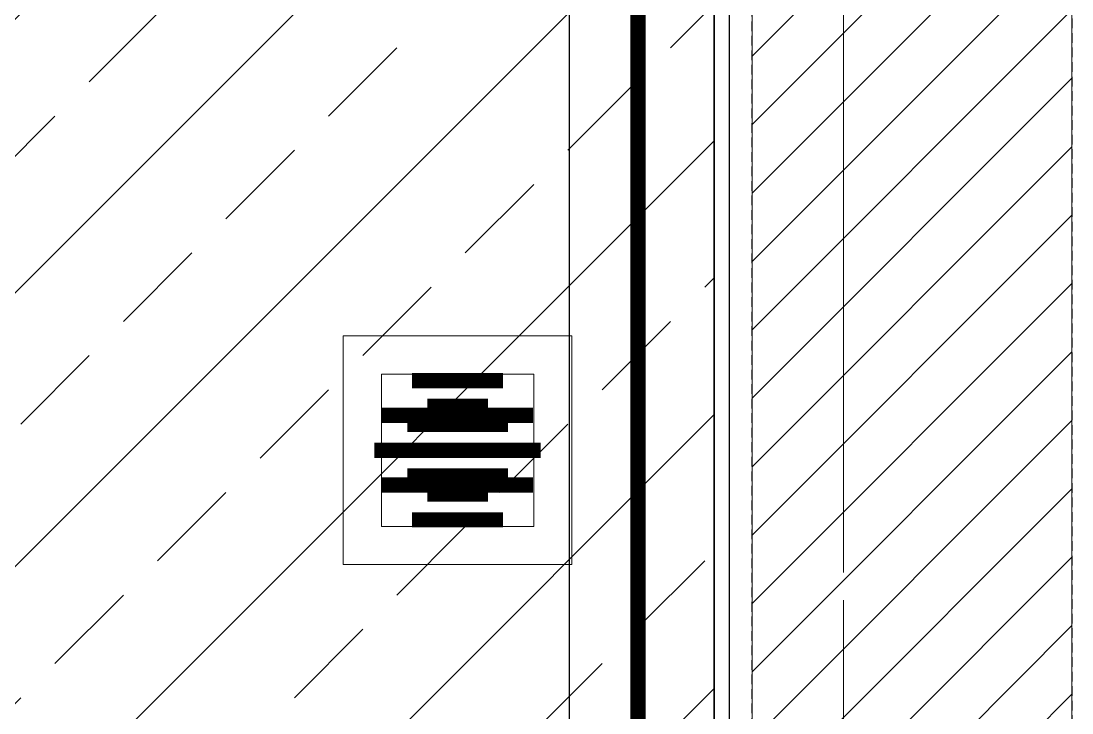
# Model space of a CAD drawing. Header units: millimetres. Extents: x -343543 to 400519, y -115663 to 104219.
# Drawn here: x -227494 to -226804, y 8858 to 9312 of the extents above; entities that cross this region are included whole.
import ezdxf
from ezdxf.xclip import XClip

# ---------------------------------------------------------------- set-up
doc = ezdxf.new("R2010")
doc.units = ezdxf.units.MM
doc.header["$XCLIPFRAME"] = 0
for name, pattern in [("$0$02'TUONG Xay$0$HIDDEN", [0.375, 0.25, -0.125]), ('XREF MAT BANG TUONG XAY$0$CENTER', [50.8, 31.75, -6.35, 6.35, -6.35]), ('XREF MAT BANG TUONG XAY$0$xref_IKIGAI_Cot$0$HIDDEN', [9.525, 6.35, -3.175])]:
    doc.linetypes.add(name, pattern=pattern)
doc.layers.get('0').update_dxf_attribs({"color": 231, "lineweight": 0})
for name, color, linetype, lineweight in [('A-CLNG', 157, 'Continuous', 25), ('A-FLOR-PRTN', 161, 'Continuous', 9), ('A-PATT', 252, 'Continuous', 9), ('A-SYMBOLS', 10, 'Continuous', 13), ('XREF MAT BANG TUONG XAY$0$01.Xref _MB T1$0$A-FURN', 8, 'Continuous', 5), ('XREF MAT BANG TUONG XAY$0$01.Xref _MB T1$0$A-FURN @ 50', 8, 'Continuous', 5), ('XREF MAT BANG TUONG XAY$0$01.Xref _MB T1$0$A-FURN @ 75', 8, 'Continuous', 5), ('XREF MAT BANG TUONG XAY$0$01.Xref _MB T1$0$A-TEXT', 8, 'Continuous', 25), ('XREF MAT BANG TUONG XAY$0$A-GRID', 8, 'XREF MAT BANG TUONG XAY$0$CENTER', 15), ('XREF MAT BANG TUONG XAY$0$A-WALL-INT', 8, 'Continuous', 9)]:
    doc.layers.add(name, color=color, linetype=linetype, lineweight=lineweight)
doc.layers.add('fix lightting red', color=1, linetype='Continuous', lineweight=5, true_color=0xff0000)
for name, color, linetype in [('XREF MAT BANG TUONG XAY$0$A-FNSH', 8, 'Continuous'), ('XREF MAT BANG TUONG XAY$0$A-FURN', 8, 'Continuous'), ('XREF MAT BANG TUONG XAY$0$A-PATT', 8, 'Continuous'), ('XREF MAT BANG TUONG XAY$0$xref_IKIGAI_Cot$0$S-HIDD', 8, 'XREF MAT BANG TUONG XAY$0$xref_IKIGAI_Cot$0$HIDDEN')]:
    doc.layers.add(name, color=color, linetype=linetype)

# ---------------------------------------------------------------- blocks, each defined once
blk = doc.blocks.new('XREF MAT BANG TUONG XAY$0$00.xref_IKIGAI_Truc')
at = {"layer": 'XREF MAT BANG TUONG XAY$0$A-GRID', "color": 8, "ltscale": 20}
blk.add_lwpolyline([(35900, -3895), (35900, 10635.41)], dxfattribs=at)
blk = doc.blocks.new('XREF MAT BANG TUONG XAY$0$xref_IKIGAI_Cot')
at = {"layer": 'XREF MAT BANG TUONG XAY$0$A-GRID', "color": 8, "ltscale": 20}
blk.add_lwpolyline([(35900, -3895), (35900, 10635.41)], dxfattribs=at)
at = {"layer": 'XREF MAT BANG TUONG XAY$0$xref_IKIGAI_Cot$0$S-HIDD', "color": 8}
blk.add_lwpolyline([(36050, 3000), (35840.01, 3000), (35840, 9990), (36049.99, 9990)], close=True, dxfattribs=at)
blk = doc.blocks.new('XREF MAT BANG TUONG XAY$0$01.Xref _MB T1$0$Drain')
at = {"color": 8}
blk.add_lwpolyline([(-1.2, -1.2), (1.2, -1.2), (1.2, 1.2), (-1.2, 1.2)], close=True, dxfattribs=at)
at = {"color": 8, "const_width": 0.16}
for points in [[(0, 0.873), (0, -0.873)], [(-0.365, 0.793), (-0.365, -0.793)], [(0.365, 0.793), (0.365, -0.793)], [(-0.731, 0.478), (-0.731, -0.478)], [(0.731, 0.478), (0.731, -0.478)]]:
    blk.add_lwpolyline(points, dxfattribs=at)
blk = doc.blocks.new('*U3478')
at = {"layer": 'XREF MAT BANG TUONG XAY$0$01.Xref _MB T1$0$A-FURN @ 50', "color": 8, "xscale": -41.66666666666669, "yscale": 41.66666666666669, "zscale": 41.66666666666669, "rotation": 270}
blk.add_blockref('XREF MAT BANG TUONG XAY$0$01.Xref _MB T1$0$Drain', (-4251.58, 6030.5), dxfattribs=at)
at = {"layer": 'XREF MAT BANG TUONG XAY$0$01.Xref _MB T1$0$A-FURN @ 75', "color": 8, "xscale": -62.50000000000004, "yscale": 62.50000000000004, "zscale": 62.50000000000002, "rotation": 270}
blk.add_blockref('XREF MAT BANG TUONG XAY$0$01.Xref _MB T1$0$Drain', (-4251.58, 6030.5), dxfattribs=at)
blk = doc.blocks.new('*U228')
at = {"layer": 'XREF MAT BANG TUONG XAY$0$A-PATT'}
h = blk.add_hatch(dxfattribs=at)
h.set_pattern_fill('ANSI31', color=8, scale=10)
h.set_pattern_definition([(45, (42036.79, -11293.564), (-22.45064, 22.45064), [])])
h.paths.add_polyline_path([(-38.7, 47.5), (6551.3, 47.5), (6551.3, -162.5), (-38.7, -162.5)])
at = {"layer": 'XREF MAT BANG TUONG XAY$0$A-WALL-INT', "color": 8}
blk.add_lwpolyline([(-38.7, 47.5), (6551.3, 47.5), (6551.3, -162.5), (-38.7, -162.5)], close=True, dxfattribs=at)
blk = doc.blocks.new('XREF MAT BANG TUONG XAY$0$01.Xref _MB T1$0$Phong tam')
at = {"layer": 'XREF MAT BANG TUONG XAY$0$A-FURN', "color": 8, "elevation": 0}
blk.add_lwpolyline([(-4325, 6965), (-4420.01, 6965), (-4420.01, 1480), (-4325, 1480)], close=True, dxfattribs=at)
at = {"layer": 'XREF MAT BANG TUONG XAY$0$01.Xref _MB T1$0$A-FURN', "linetype": 'Continuous'}
blk.add_blockref('*U3478', (0, 0), dxfattribs=at)
at = {"layer": 'XREF MAT BANG TUONG XAY$0$A-FURN', "color": 8, "rotation": 90}
blk.add_blockref('*U228', (-4607.5, 438.7), dxfattribs=at)
blk = doc.blocks.new('01.Xref _MB T1')
at = {"layer": 'XREF MAT BANG TUONG XAY$0$A-FNSH', "color": 8}
for points in [[(34525.0013, 10224.99984), (34525.0013, 9964.99997), (35815.01181, 9965.00167), (35815.01905, 4479.99998)], [(34535.0013, 10214.99984), (34535.0013, 9974.99999), (35825.01179, 9975.00168), (35825.01906, 4469.99998)]]:
    blk.add_lwpolyline(points, dxfattribs=at)
at = {"color": 8}
blk.add_blockref('XREF MAT BANG TUONG XAY$0$00.xref_IKIGAI_Truc', (0.00011, 0), dxfattribs=at)
ref = blk.add_blockref('XREF MAT BANG TUONG XAY$0$xref_IKIGAI_Cot', (-0.00927, -0.00001), dxfattribs=at)
XClip(ref).set_block_clipping_path([(-1610.3425959283, -2225.6693134198), (41829.1295208634, 21555.8819575264)])
at = {"layer": 'XREF MAT BANG TUONG XAY$0$01.Xref _MB T1$0$A-TEXT', "color": 8, "xscale": -1}
blk.add_blockref('XREF MAT BANG TUONG XAY$0$01.Xref _MB T1$0$Phong tam', (31395.0001, 2999.99999), dxfattribs=at)
blk = doc.blocks.new('DenSanTuongT1Ikigai')
at = {"layer": 'fix lightting red', "color": 1, "linetype": "$0$02'TUONG Xay$0$HIDDEN", "ltscale": 500, "true_color": 0xff0000, "const_width": 10}
blk.add_lwpolyline([(35765, 9965), (35765, 4480)], dxfattribs=at)

msp = doc.modelspace()

# ---------------------------------------------------------------- block references
at = {"layer": 'A-SYMBOLS'}
msp.add_blockref('01.Xref _MB T1', (-262854.02, 0), dxfattribs=at)

# ---------------------------------------------------------------- next in the draw order: hatches: boundary and pattern name
at = {"layer": 'A-PATT'}
h = msp.add_hatch(dxfattribs=at)
h.set_pattern_fill('ANSI33', color=256, scale=20, double=1)
h.set_pattern_definition([(45, (-262854.02, -1e-05), (-89.80256, 89.80256), []), (45, (-262764.22, -1e-05), (-89.80256, 89.80256), [63.5, -31.75])])
h.paths.add_polyline_path([(-227039.02, 9965), (-231224.02, 9965), (-231224.02, 8980), (-230029.03, 8980), (-230029.03, 8835), (-231224.03, 8835), (-231224.03, 7855), (-230029.03, 7855), (-230029.03, 7710), (-231224.03, 7710), (-231224.03, 6730), (-230029.03, 6730), (-230029.03, 6585), (-231224.03, 6585), (-231224.03, 5605), (-230029.03, 5605), (-230029.03, 5460), (-231224.03, 5460), (-231224.03, 4480), (-229674.03, 4480), (-229674.03, 4135), (-229819.03, 4135), (-229819.03, 4335), (-231224.03, 4335), (-231224.03, 3235), (-229819.03, 3235), (-229819.03, 3435), (-229674.03, 3435), (-229674.03, 3235), (-228584.03, 3235), (-228584.03, 3435), (-228439.03, 3435), (-228439.03, 3235), (-227129.01, 3235), (-227129.01, 3425), (-227039.01, 3425), (-227039.01, 4335), (-228439.03, 4335), (-228439.03, 4135), (-228584.03, 4135), (-228584.03, 4480), (-227039.02, 4480)])

# ---------------------------------------------------------------- next in the draw order: linework, layer by layer
at = {"layer": 'A-CLNG', "color": 251}
msp.add_lwpolyline([(-227039.02, 4480), (-227039.02, 9965), (-231224.02, 9965), (-231224.02, 8980), (-230029.03, 8980), (-230029.03, 8835), (-231224.03, 8835), (-231224.03, 7855), (-230029.03, 7855), (-230029.03, 7710), (-231224.03, 7710), (-231224.03, 6730), (-230029.03, 6730), (-230029.03, 6585), (-231224.03, 6585), (-231224.03, 5605), (-230029.03, 5605), (-230029.03, 5460)], dxfattribs=at)

# ---------------------------------------------------------------- next in the draw order: block references
at = {"layer": 'A-FLOR-PRTN'}
msp.add_blockref('DenSanTuongT1Ikigai', (-262854.02, 0), dxfattribs=at)

doc.saveas('drawing.dxf')
